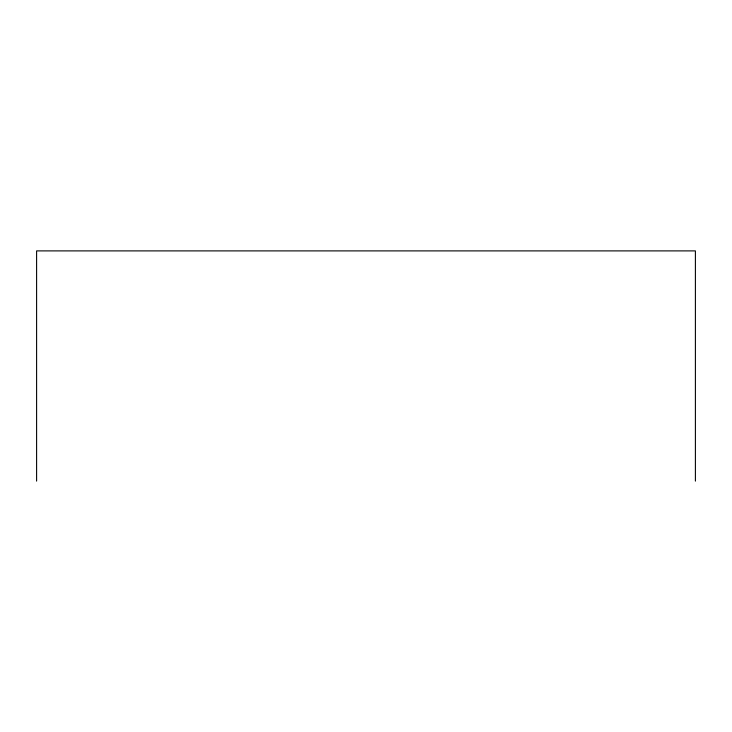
<?xml version="1.0" encoding="UTF-8"?>
<svg xmlns="http://www.w3.org/2000/svg" width="732" height="732" viewBox="0 0 732 732"><rect width="100%" height="100%" fill="white"/><g stroke="black" fill="none" stroke-linecap="round" stroke-linejoin="round"><path stroke-width="1.1" d="M695.4 481.107L695.4 250.893L36.6 250.893L36.6 481.107"/></g></svg>
